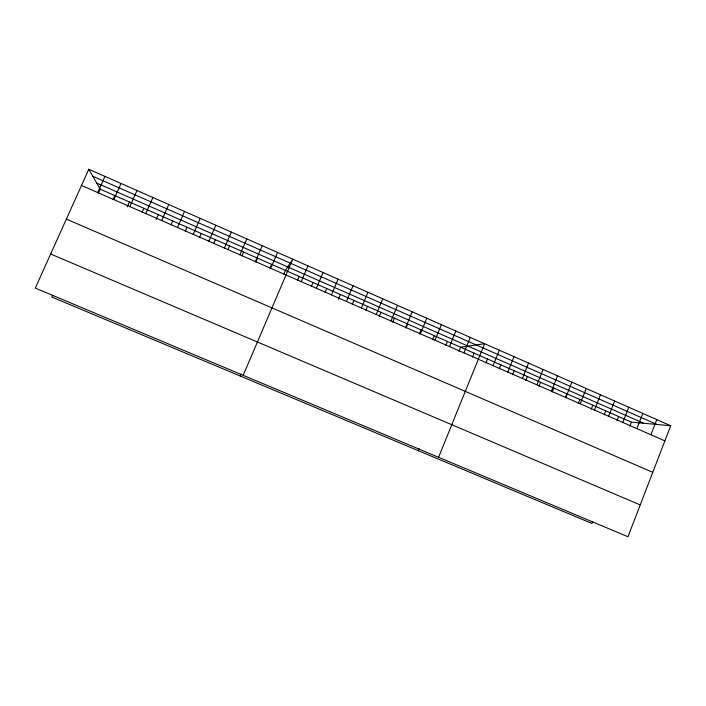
<?xml version="1.0" encoding="UTF-8"?>
<svg xmlns="http://www.w3.org/2000/svg" width="706" height="706" viewBox="0 0 706 706"><rect width="100%" height="100%" fill="white"/><g stroke="black" fill="none" stroke-linecap="round" stroke-linejoin="round"><path stroke-width="1.06" d="M670.7 425.736L627.969 536.745L35.3 288.101L88.788 169.255L670.7 425.736L631.411 422.117L100.217 189.182L88.788 169.255M650.923 434.764L656.783 419.602M592.749 521.558L591.999 523.49L51.873 297.058L52.721 295.187M629.867 426.071L631.411 422.117M636.9 428.63L642.795 413.442M608.669 416.266L614.635 401.026M617.053 420.458L618.597 416.496M622.824 422.462L628.746 407.247M591.257 409.171L592.819 405.2M594.461 410.045L600.453 394.778M604.186 414.828L605.739 410.857M578.285 403.488L579.847 399.508M580.182 403.797L586.209 388.503M565.25 397.778L566.821 393.798M565.833 397.513L571.895 382.193M536.948 384.858L543.073 369.485M539.013 386.297L540.602 382.299M551.421 391.203L557.519 375.857M552.154 392.051L553.742 388.062M522.396 378.495L528.565 363.096M525.811 380.516L527.417 376.51M507.782 372.088L513.986 356.662M512.556 374.709L514.162 370.703M485.869 363.034L487.493 359.01M493.097 365.664L499.336 350.211M499.239 368.885L500.863 364.87M472.446 357.157L474.079 353.124M438.576 457.285L484.616 343.725L460.603 347.22L458.953 351.253M449.501 346.575L455.847 331.043M418.42 450.728L419.223 448.742M463.957 352.903L470.267 337.397M432.61 339.718L434.269 335.668M434.984 340.221L441.365 324.663M445.813 345.499L447.463 341.457M419.355 333.912L421.023 329.861M420.397 333.832L426.812 318.247M405.738 327.416L412.198 311.805M406.047 328.087L407.724 324.028M379.254 316.359L380.949 312.29M391.018 320.965L397.513 305.327M392.677 322.236L394.363 318.168M361.366 307.984L367.932 292.293M365.885 310.19L367.482 306.378M376.227 314.497L382.758 298.823M346.434 301.453L353.044 285.727M352.347 304.26L353.944 300.447M325.104 292.328L326.719 288.507M331.441 294.879L338.077 279.135M338.35 299.265L340.363 294.49M311.39 286.327L313.014 282.497M316.367 288.286L323.048 272.507M297.623 280.3L299.256 276.461M301.224 281.65L307.94 265.853M240.305 376.06L241.17 374.03M283.794 274.246L285.436 270.398L292.769 259.164L243.191 375.318M255.369 261.573L262.208 245.697M255.951 262.058L257.611 258.202M269.904 268.165L271.554 264.318M270.725 268.298L277.52 252.448M239.943 254.822L246.809 238.91M241.946 255.925L243.614 252.06M224.437 248.035L231.347 232.097M227.879 249.765L229.556 245.9M208.852 241.214L215.807 225.24M213.75 243.579L215.436 239.705M185.299 231.127L187.002 227.244M193.206 234.357L200.195 218.366M199.551 237.366L201.245 233.483M170.984 224.861L172.696 220.969M177.48 227.473L184.513 211.447M156.176 219.54L158.329 214.668M161.674 220.554L168.752 204.502M142.162 212.241L143.9 208.332M145.789 213.6L152.911 197.521M127.23 206.867L129.401 201.978M129.833 206.611L136.999 190.505M97.693 192.535L104.929 176.376M98.461 193.109L100.217 189.182M113.092 199.516L114.84 195.597M113.798 199.595L121 183.454M50.647 254.001L640.218 504.914M66.355 219.107L652.768 472.323M96.687 183.03L643.607 423.238M81.499 185.449L664.875 440.871M92.813 176.271L656.942 424.474"/></g></svg>
